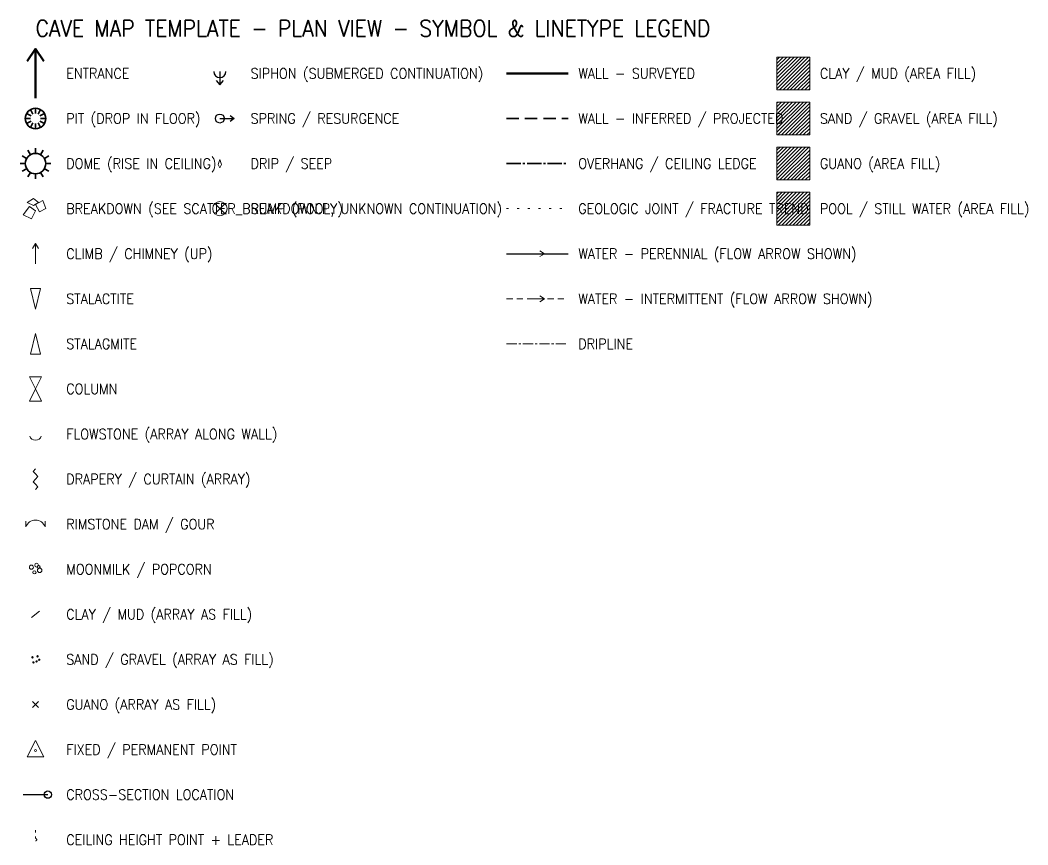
# Model space of a CAD drawing. Header units: feet. Extents: x -0.8 to 56, y -82.5 to 2.6.
# Drawn here: x -0.75 to 48.45, y -37.65 to 2.6 of the extents above; entities that cross this region are included whole.
import ezdxf
from ezdxf.enums import TextEntityAlignment as Align

# ---------------------------------------------------------------- set-up
doc = ezdxf.new("R2010")
doc.units = ezdxf.units.FT
for name, pattern in [('NSS_DOTTED', [0.3, 0.1, -0.2]), ('NSS_DRIPLINE', [0.8, 0.5, -0.1, 0.1, -0.1]), ('NSS_INFERRED', [0.9, 0.6, -0.3]), ('NSS_JOINT', [0.5, 0.08, -0.42]), ('NSS_OVERHANG', [1, 0.7, -0.1, 0.1, -0.1]), ('NSS_WATER_INTERMITTENT', [0.5, 0.3, -0.2])]:
    doc.linetypes.add(name, pattern=pattern)
doc.layers.get('0').update_dxf_attribs({"true_color": 0xffffff})
for name, color, linetype, lineweight, true_color in [('ANCHORS-BOLTS', 4, 'Continuous', 18, 0x00ffff), ('BREAKDOWN', 8, 'Continuous', 18, 0x808080), ('CEILING-HEIGHT', 6, 'NSS_DOTTED', 18, 0xff00ff), ('CROSS-SECTION-MARKERS', 1, 'Continuous', 25, 0xff0000), ('DRIPLINE', 140, 'NSS_DRIPLINE', 9, 0x00bfff), ('ENTRANCE', 1, 'Continuous', 50, 0xff0000), ('FORMATIONS-DRAPERY', 40, 'Continuous', 18, 0xffd700), ('FORMATIONS-DRIP', 40, 'Continuous', 18, 0xffd700), ('FORMATIONS-FLOWSTONE', 40, 'Continuous', 18, 0xffd700), ('FORMATIONS-MOONMILK-POPCORN', 40, 'Continuous', 9, 0xffd700), ('FORMATIONS-RIMSTONE', 40, 'Continuous', 18, 0xffd700), ('GEOLOGY-JOINTS-FRACTURES', 183, 'NSS_JOINT', 9, 0x6a5acd), ('GUANO', 82, 'Continuous', 9, 0x32cd32), ('LEGEND', 7, 'Continuous', 18, 0xffffff), ('OVERHANG-LEDGE', 6, 'NSS_OVERHANG', 35, 0xff00ff), ('PITS-DOMES', 33, 'Continuous', 35, 0xcd853f), ('SEDIMENT-CLAY-MUD', 33, 'Continuous', 9, 0xcd853f), ('SEDIMENT-SAND-GRAVEL', 33, 'Continuous', 9, 0xcd853f), ('WALLS-INFERRED', 8, 'NSS_INFERRED', 35, 0x808080), ('WALLS-SURVEYED', 7, 'Continuous', 50, 0xffffff), ('WATER-DRIP-SEEP', 140, 'Continuous', 9, 0x00bfff), ('WATER-FLOW-ARROWS', 140, 'Continuous', 18, 0x00bfff), ('WATER-INTERMITTENT', 140, 'NSS_WATER_INTERMITTENT', 18, 0x00bfff), ('WATER-PERENNIAL', 140, 'Continuous', 25, 0x00bfff), ('WATER-POOL-SUMP', 140, 'Continuous', 18, 0x00bfff), ('WATER-SIPHON', 140, 'Continuous', 25, 0x00bfff), ('WATER-SPRING-RESURGENCE', 140, 'Continuous', 25, 0x00bfff)]:
    doc.layers.add(name, color=color, linetype=linetype, lineweight=lineweight, true_color=true_color)
doc.styles.add('textstyle100', font='')
doc.styles.add('textstyle101', font='')
doc.styles.add('textstyle102', font='')
doc.styles.add('textstyle109', font='')
doc.styles.add('textstyle114', font='')
doc.styles.add('textstyle13', font='')
doc.styles.add('textstyle15', font='')
doc.styles.add('textstyle17', font='')
doc.styles.add('textstyle19', font='')
doc.styles.add('textstyle23', font='')
doc.styles.add('textstyle24', font='')
doc.styles.add('textstyle27', font='')
doc.styles.add('textstyle29', font='')
doc.styles.add('textstyle32', font='')
doc.styles.add('textstyle36', font='')
doc.styles.add('textstyle37', font='')
doc.styles.add('textstyle41', font='')
doc.styles.add('textstyle43', font='')
doc.styles.add('textstyle47', font='')
doc.styles.add('textstyle48', font='')
doc.styles.add('textstyle5', font='')
doc.styles.add('textstyle50', font='')
doc.styles.add('textstyle51', font='')
doc.styles.add('textstyle60', font='')
doc.styles.add('textstyle63', font='')
doc.styles.add('textstyle65', font='')
doc.styles.add('textstyle73', font='')
doc.styles.add('textstyle74', font='')
doc.styles.add('textstyle75', font='')
doc.styles.add('textstyle76', font='')
doc.styles.add('textstyle79', font='')
doc.styles.add('textstyle83', font='')
doc.styles.add('textstyle86', font='')
doc.styles.add('textstyle93', font='')
doc.styles.get('textstyle100').set_extended_font_data('Standard')
doc.styles.get('textstyle101').set_extended_font_data('Standard')
doc.styles.get('textstyle102').set_extended_font_data('Standard')
doc.styles.get('textstyle109').set_extended_font_data('Standard')
doc.styles.get('textstyle114').set_extended_font_data('Standard')
doc.styles.get('textstyle13').set_extended_font_data('Standard')
doc.styles.get('textstyle15').set_extended_font_data('Standard')
doc.styles.get('textstyle17').set_extended_font_data('Standard')
doc.styles.get('textstyle19').set_extended_font_data('Standard')
doc.styles.get('textstyle23').set_extended_font_data('Standard')
doc.styles.get('textstyle24').set_extended_font_data('Standard')
doc.styles.get('textstyle27').set_extended_font_data('Standard')
doc.styles.get('textstyle29').set_extended_font_data('Standard')
doc.styles.get('textstyle32').set_extended_font_data('Standard')
doc.styles.get('textstyle36').set_extended_font_data('Standard')
doc.styles.get('textstyle37').set_extended_font_data('Standard')
doc.styles.get('textstyle41').set_extended_font_data('Standard')
doc.styles.get('textstyle43').set_extended_font_data('Standard')
doc.styles.get('textstyle47').set_extended_font_data('Standard')
doc.styles.get('textstyle48').set_extended_font_data('Standard')
doc.styles.get('textstyle5').set_extended_font_data('Standard')
doc.styles.get('textstyle50').set_extended_font_data('Standard')
doc.styles.get('textstyle51').set_extended_font_data('Standard')
doc.styles.get('textstyle60').set_extended_font_data('Standard')
doc.styles.get('textstyle63').set_extended_font_data('Standard')
doc.styles.get('textstyle65').set_extended_font_data('Standard')
doc.styles.get('textstyle73').set_extended_font_data('Standard')
doc.styles.get('textstyle74').set_extended_font_data('Standard')
doc.styles.get('textstyle75').set_extended_font_data('Standard')
doc.styles.get('textstyle76').set_extended_font_data('Standard')
doc.styles.get('textstyle79').set_extended_font_data('Standard')
doc.styles.get('textstyle83').set_extended_font_data('Standard')
doc.styles.get('textstyle86').set_extended_font_data('Standard')
doc.styles.get('textstyle93').set_extended_font_data('Standard')
pattern_1 = [(45, (0, 0), (-0.08838835, 0.08838835), [])]

# ---------------------------------------------------------------- blocks, each defined once
blk = doc.blocks.new('SYM_ENTRANCE')
at = {"layer": 'ENTRANCE'}
for points in [[(-0.4, 0.6), (0, 1.2), (0.4, 0.6)], [(0, -1.2), (0, 1.2)]]:
    blk.add_lwpolyline(points, dxfattribs=at)
blk = doc.blocks.new('SYM_PIT')
at = {"layer": 'PITS-DOMES'}
for p, q in [((0, 0.5), (0, 0.25)), ((-0.5, 0), (-0.25, 0)), ((-0.433, 0.25), (-0.217, 0.125)), ((-0.25, 0.433), (-0.125, 0.217)), ((0.25, 0.433), (0.125, 0.217)), ((0.433, 0.25), (0.217, 0.125)), ((0.5, 0), (0.25, 0)), ((-0.433, -0.25), (-0.217, -0.125)), ((-0.25, -0.433), (-0.125, -0.217)), ((0, -0.5), (0, -0.25)), ((0.25, -0.433), (0.125, -0.217)), ((0.433, -0.25), (0.217, -0.125))]:
    blk.add_line(p, q, dxfattribs=at)
blk.add_circle((0, 0), 0.5, dxfattribs=at)
blk = doc.blocks.new('SYM_DOME')
at = {"layer": 'PITS-DOMES'}
for p, q in [((-0.25, 0.433), (-0.375, 0.65)), ((0, 0.5), (0, 0.75)), ((0.25, 0.433), (0.375, 0.65)), ((-0.5, 0), (-0.75, 0)), ((-0.433, 0.25), (-0.65, 0.375)), ((0.433, 0.25), (0.65, 0.375)), ((0.5, 0), (0.75, 0)), ((-0.433, -0.25), (-0.65, -0.375)), ((-0.25, -0.433), (-0.375, -0.65)), ((0.25, -0.433), (0.375, -0.65)), ((0.433, -0.25), (0.65, -0.375)), ((0, -0.5), (0, -0.75))]:
    blk.add_line(p, q, dxfattribs=at)
blk.add_circle((0, 0), 0.5, dxfattribs=at)
blk = doc.blocks.new('SYM_BREAKDOWN')
at = {"layer": 'BREAKDOWN'}
for points in [[(-0.4, 0.3), (-0.1, 0.5), (0.15, 0.3), (-0.1, 0.15)], [(-0.6, -0.3), (-0.3, 0.1), (0, -0.1), (-0.2, -0.5)], [(0, 0.2), (0.35, 0.4), (0.5, 0), (0.2, -0.15)]]:
    blk.add_lwpolyline(points, close=True, dxfattribs=at)
blk = doc.blocks.new('SYM_CLIMB_ARROW')
at = {"color": 0}
for points in [[(-0.15, 0.25), (0, 0.5), (0.15, 0.25)], [(0, -0.5), (0, 0.5)]]:
    blk.add_lwpolyline(points, dxfattribs=at)
blk = doc.blocks.new('SYM_STALACTITE')
at = {"layer": 'FORMATIONS-DRIP'}
blk.add_lwpolyline([(-0.25, 0.5), (0.25, 0.5), (0, -0.5)], close=True, dxfattribs=at)
blk = doc.blocks.new('SYM_STALAGMITE')
at = {"layer": 'FORMATIONS-DRIP'}
blk.add_lwpolyline([(-0.25, -0.5), (0.25, -0.5), (0, 0.5)], close=True, dxfattribs=at)
blk = doc.blocks.new('SYM_COLUMN')
at = {"layer": 'FORMATIONS-DRIP'}
blk.add_lwpolyline([(-0.3, 0.6), (0.3, 0.6), (0, 0), (0.3, -0.6), (-0.3, -0.6), (0, 0)], close=True, dxfattribs=at)
blk = doc.blocks.new('SYM_FLOWSTONE')
at = {"layer": 'FORMATIONS-FLOWSTONE'}
blk.add_arc((0, 0), 0.3, 200, 340, dxfattribs=at)
blk = doc.blocks.new('SYM_DRAPERY')
at = {"layer": 'FORMATIONS-DRAPERY'}
blk.add_lwpolyline([(0, -0.5), (0.12, -0.375), (0, -0.25), (-0.12, -0.125), (0, 0), (0.12, 0.125), (0, 0.25), (-0.12, 0.375), (0, 0.5)], dxfattribs=at)
blk = doc.blocks.new('SYM_RIMSTONE_DAM')
at = {"layer": 'FORMATIONS-RIMSTONE'}
for p, q in [((-0.47, -0.13), (-0.47, 0.15)), ((0.47, -0.13), (0.47, 0.15))]:
    blk.add_line(p, q, dxfattribs=at)
blk.add_arc((0, -0.3), 0.5, 20, 160, dxfattribs=at)
blk = doc.blocks.new('SYM_MOONMILK_POPCORN')
at = {"layer": 'FORMATIONS-MOONMILK-POPCORN'}
for centre, radius in [((-0.2, 0.1), 0.1), ((0.05, 0.2), 0.09), ((0.15, 0.12), 0.07), ((0.2, -0.05), 0.11), ((-0.05, -0.15), 0.08)]:
    blk.add_circle(centre, radius, dxfattribs=at)
blk = doc.blocks.new('SYM_CLAY_MUD_TICK')
at = {"layer": 'SEDIMENT-CLAY-MUD'}
blk.add_line((-0.2, -0.15), (0.2, 0.15), dxfattribs=at)
blk = doc.blocks.new('SYM_SAND_GRAVEL_DOT')
at = {"layer": 'SEDIMENT-SAND-GRAVEL'}
for centre in [(-0.15, 0.1), (0.1, 0.15), (0.18, -0.02), (-0.1, -0.15), (0.05, -0.1)]:
    blk.add_circle(centre, 0.035, dxfattribs=at)
blk = doc.blocks.new('SYM_GUANO')
at = {"layer": 'GUANO'}
for p, q in [((-0.15, -0.15), (0.15, 0.15)), ((-0.15, 0.15), (0.15, -0.15))]:
    blk.add_line(p, q, dxfattribs=at)
blk = doc.blocks.new('SYM_FIXED_POINT')
at = {"layer": 'ANCHORS-BOLTS'}
blk.add_lwpolyline([(-0.4, -0.35), (0.4, -0.35), (0, 0.45)], close=True, dxfattribs=at)
blk.add_circle((0, -0.05), 0.05, dxfattribs=at)
blk = doc.blocks.new('SYM_SECTION_MARKER')
at = {"layer": 'CROSS-SECTION-MARKERS'}
blk.add_line((-0.6, 0), (0.6, 0), dxfattribs=at)
blk.add_circle((0.6, 0), 0.18, dxfattribs=at)
blk = doc.blocks.new('SYM_CEILING_HEIGHT')
at = {"layer": 'CEILING-HEIGHT'}
blk.add_line((0, 0.06), (0, 0.5), dxfattribs=at)
blk.add_circle((0, 0), 0.06, dxfattribs=at)
blk = doc.blocks.new('SYM_SIPHON')
at = {"layer": 'WATER-SIPHON'}
for points in [[(0, 0.1), (0, -0.55)], [(-0.18, -0.35), (0, -0.55), (0.18, -0.35)]]:
    blk.add_lwpolyline(points, dxfattribs=at)
blk.add_arc((0, 0.1), 0.3, 180, 360, dxfattribs=at)
blk = doc.blocks.new('SYM_SPRING')
at = {"layer": 'WATER-SPRING-RESURGENCE'}
for points in [[(0, 0), (0.7, 0)], [(0.5, 0.15), (0.7, 0), (0.5, -0.15)]]:
    blk.add_lwpolyline(points, dxfattribs=at)
blk.add_arc((0, 0), 0.22, 0, 360, dxfattribs=at)
blk = doc.blocks.new('SYM_DRIP_SEEP')
at = {"layer": 'WATER-DRIP-SEEP'}
blk.add_lwpolyline([(0, 0.2), (-0.08, -0.05), (0, -0.2), (0.08, -0.05)], close=True, dxfattribs=at)
blk = doc.blocks.new('SYM_SUMP')
at = {"layer": 'WATER-POOL-SUMP'}
for p, q in [((-0.22, -0.22), (0.22, 0.22)), ((-0.22, 0.22), (0.22, -0.22))]:
    blk.add_line(p, q, dxfattribs=at)
blk.add_circle((0, 0), 0.35, dxfattribs=at)
blk = doc.blocks.new('SYM_FLOW_ARROW')
at = {"color": 0}
for points in [[(-0.35, 0), (0.35, 0)], [(0.12, 0.14), (0.35, 0), (0.12, -0.14)]]:
    blk.add_lwpolyline(points, dxfattribs=at)

msp = doc.modelspace()

# ---------------------------------------------------------------- hatches: boundary and pattern name
at = {"layer": 'GUANO', "true_color": 0xffbf00}
h = msp.add_hatch(dxfattribs=at)
h.set_pattern_fill('NSS_GUANO', color=40, style=0)
h.set_pattern_definition(pattern_1)
edge = h.paths.add_edge_path()
h.paths.add_polyline_path([(36.2, -5.2), (37.8, -5.2), (37.8, -3.6), (36.2, -3.6)])
at = {"layer": 'SEDIMENT-CLAY-MUD', "true_color": 0xff7f00}
h = msp.add_hatch(dxfattribs=at)
h.set_pattern_fill('NSS_CLAY_MUD', color=30, style=0)
h.set_pattern_definition(pattern_1)
edge = h.paths.add_edge_path()
h.paths.add_polyline_path([(36.2, -0.8), (37.8, -0.8), (37.8, 0.8), (36.2, 0.8)])
at = {"layer": 'SEDIMENT-SAND-GRAVEL', "true_color": 0xff7f00}
h = msp.add_hatch(dxfattribs=at)
h.set_pattern_fill('NSS_SAND_GRAVEL', color=30, style=0)
h.set_pattern_definition(pattern_1)
edge = h.paths.add_edge_path()
h.paths.add_polyline_path([(36.2, -3), (37.8, -3), (37.8, -1.4), (36.2, -1.4)])
at = {"layer": 'WATER-POOL-SUMP', "true_color": 0x0000ff}
h = msp.add_hatch(dxfattribs=at)
h.set_pattern_fill('NSS_WATER_FILL', color=5, style=0)
h.set_pattern_definition(pattern_1)
edge = h.paths.add_edge_path()
h.paths.add_polyline_path([(36.2, -7.4), (37.8, -7.4), (37.8, -5.8), (36.2, -5.8)])

# ---------------------------------------------------------------- linework, layer by layer
at = {"layer": 'DRIPLINE', "linetype": 'NSS_DRIPLINE'}
msp.add_line((23, -13.2), (26, -13.2), dxfattribs=at)
at = {"layer": 'GEOLOGY-JOINTS-FRACTURES', "linetype": 'NSS_JOINT'}
msp.add_line((23, -6.6), (26, -6.6), dxfattribs=at)
at = {"layer": 'LEGEND'}
for points in [[(36.2, -0.8), (37.8, -0.8), (37.8, 0.8), (36.2, 0.8)], [(36.2, -3), (37.8, -3), (37.8, -1.4), (36.2, -1.4)], [(36.2, -5.2), (37.8, -5.2), (37.8, -3.6), (36.2, -3.6)], [(36.2, -7.4), (37.8, -7.4), (37.8, -5.8), (36.2, -5.8)]]:
    msp.add_lwpolyline(points, close=True, dxfattribs=at)
at = {"layer": 'OVERHANG-LEDGE', "linetype": 'NSS_OVERHANG'}
msp.add_line((23, -4.4), (26, -4.4), dxfattribs=at)
at = {"layer": 'WALLS-INFERRED', "linetype": 'NSS_INFERRED'}
msp.add_line((23, -2.2), (26, -2.2), dxfattribs=at)
at = {"layer": 'WALLS-SURVEYED', "linetype": 'Continuous'}
msp.add_line((23, 0), (26, 0), dxfattribs=at)
at = {"layer": 'WATER-INTERMITTENT', "linetype": 'NSS_WATER_INTERMITTENT'}
msp.add_line((23, -11), (26, -11), dxfattribs=at)
at = {"layer": 'WATER-PERENNIAL', "linetype": 'Continuous'}
msp.add_line((23, -8.8), (26, -8.8), dxfattribs=at)

# ---------------------------------------------------------------- block references
at = {"layer": 'LEGEND'}
for name, p in [('SYM_ENTRANCE', (0, 0)), ('SYM_SIPHON', (9, 0)), ('SYM_PIT', (0, -2.2)), ('SYM_SPRING', (9, -2.2)), ('SYM_DOME', (0, -4.4)), ('SYM_DRIP_SEEP', (9, -4.4)), ('SYM_BREAKDOWN', (0, -6.6)), ('SYM_SUMP', (9, -6.6)), ('SYM_CLIMB_ARROW', (0, -8.8)), ('SYM_STALACTITE', (0, -11)), ('SYM_STALAGMITE', (0, -13.2)), ('SYM_COLUMN', (0, -15.4)), ('SYM_FLOWSTONE', (0, -17.6)), ('SYM_DRAPERY', (0, -19.8)), ('SYM_RIMSTONE_DAM', (0, -22)), ('SYM_MOONMILK_POPCORN', (0, -24.2)), ('SYM_CLAY_MUD_TICK', (0, -26.4)), ('SYM_SAND_GRAVEL_DOT', (0, -28.6)), ('SYM_GUANO', (0, -30.8)), ('SYM_FIXED_POINT', (0, -33)), ('SYM_SECTION_MARKER', (0, -35.2)), ('SYM_CEILING_HEIGHT', (0, -37.4))]:
    msp.add_blockref(name, p, dxfattribs=at)
at = {"layer": 'WATER-FLOW-ARROWS'}
for p in [(24.5, -8.8), (24.5, -11)]:
    msp.add_blockref('SYM_FLOW_ARROW', p, dxfattribs=at)

# ---------------------------------------------------------------- texts
at = {"layer": 'LEGEND'}
for s, height, style, p in [('CAVE MAP TEMPLATE - PLAN VIEW - SYMBOL & LINETYPE LEGEND', 0.8, 'textstyle50', (0, 2.2)), ('ENTRANCE', 0.5, 'textstyle93', (1.5, 0)), ('SIPHON (SUBMERGED CONTINUATION)', 0.5, 'textstyle24', (10.5, 0)), ('WALL - SURVEYED', 0.5, 'textstyle51', (26.5, 0)), ('CLAY / MUD (AREA FILL)', 0.5, 'textstyle41', (38.3, 0)), ('PIT (DROP IN FLOOR)', 0.5, 'textstyle102', (1.5, -2.2)), ('SPRING / RESURGENCE', 0.5, 'textstyle76', (10.5, -2.2)), ('WALL - INFERRED / PROJECTED', 0.5, 'textstyle37', (26.5, -2.2)), ('SAND / GRAVEL (AREA FILL)', 0.5, 'textstyle32', (38.3, -2.2)), ('DOME (RISE IN CEILING)', 0.5, 'textstyle15', (1.5, -4.4)), ('DRIP / SEEP', 0.5, 'textstyle74', (10.5, -4.4)), ('OVERHANG / CEILING LEDGE', 0.5, 'textstyle73', (26.5, -4.4)), ('GUANO (AREA FILL)', 0.5, 'textstyle101', (38.3, -4.4)), ('BREAKDOWN (SEE SCATTER_BREAKDOWN.PY)', 0.5, 'textstyle17', (1.5, -6.6)), ('SUMP (POOL, UNKNOWN CONTINUATION)', 0.5, 'textstyle47', (10.5, -6.6)), ('GEOLOGIC JOINT / FRACTURE TREND', 0.5, 'textstyle36', (26.5, -6.6)), ('POOL / STILL WATER (AREA FILL)', 0.5, 'textstyle27', (38.3, -6.6)), ('CLIMB / CHIMNEY (UP)', 0.5, 'textstyle13', (1.5, -8.8)), ('WATER - PERENNIAL (FLOW ARROW SHOWN)', 0.5, 'textstyle5', (26.5, -8.8)), ('STALACTITE', 0.5, 'textstyle114', (1.5, -11)), ('WATER - INTERMITTENT (FLOW ARROW SHOWN)', 0.5, 'textstyle83', (26.5, -11)), ('STALAGMITE', 0.5, 'textstyle65', (1.5, -13.2)), ('DRIPLINE', 0.5, 'textstyle43', (26.5, -13.2)), ('COLUMN', 0.5, 'textstyle100', (1.5, -15.4)), ('FLOWSTONE (ARRAY ALONG WALL)', 0.5, 'textstyle79', (1.5, -17.6)), ('DRAPERY / CURTAIN (ARRAY)', 0.5, 'textstyle23', (1.5, -19.8)), ('RIMSTONE DAM / GOUR', 0.5, 'textstyle63', (1.5, -22)), ('MOONMILK / POPCORN', 0.5, 'textstyle19', (1.5, -24.2)), ('CLAY / MUD (ARRAY AS FILL)', 0.5, 'textstyle75', (1.5, -26.4)), ('SAND / GRAVEL (ARRAY AS FILL)', 0.5, 'textstyle109', (1.5, -28.6)), ('GUANO (ARRAY AS FILL)', 0.5, 'textstyle60', (1.5, -30.8)), ('FIXED / PERMANENT POINT', 0.5, 'textstyle29', (1.5, -33)), ('CROSS-SECTION LOCATION', 0.5, 'textstyle86', (1.5, -35.2)), ('CEILING HEIGHT POINT + LEADER', 0.5, 'textstyle48', (1.5, -37.4))]:
    msp.add_text(s, height=height, dxfattribs=dict(at, style=style)).set_placement(p, align=Align.MIDDLE_LEFT)

doc.saveas('drawing.dxf')
